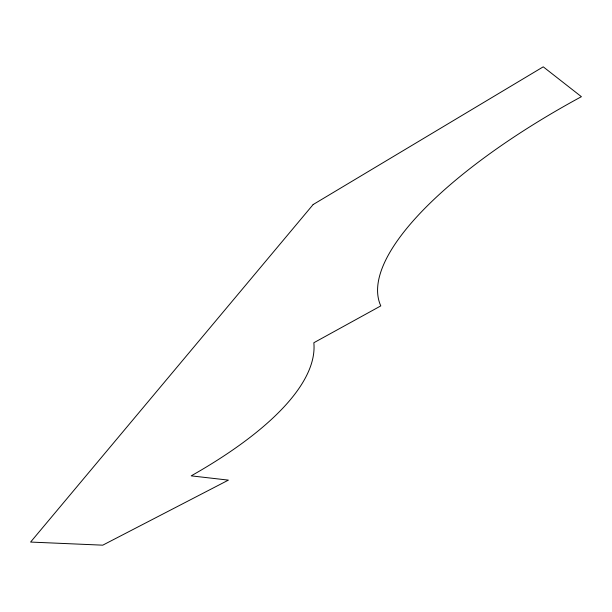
<?xml version="1.0" encoding="UTF-8"?>
<svg xmlns="http://www.w3.org/2000/svg" width="612" height="612" viewBox="0 0 612 612"><rect width="100%" height="100%" fill="white"/><g stroke="black" fill="none" stroke-linecap="round" stroke-linejoin="round"><path stroke-width="0.92" d="M313.153 204.538L30.6 542.064L102.755 545.17L228.406 480.122L191.196 475.861A402.933 132.536 -15 0 0 313.834 342.743L380.794 305.901A326.471 105.93 -25.2 0 1 581.4 96.688L543.242 66.83L313.153 204.538"/></g></svg>
